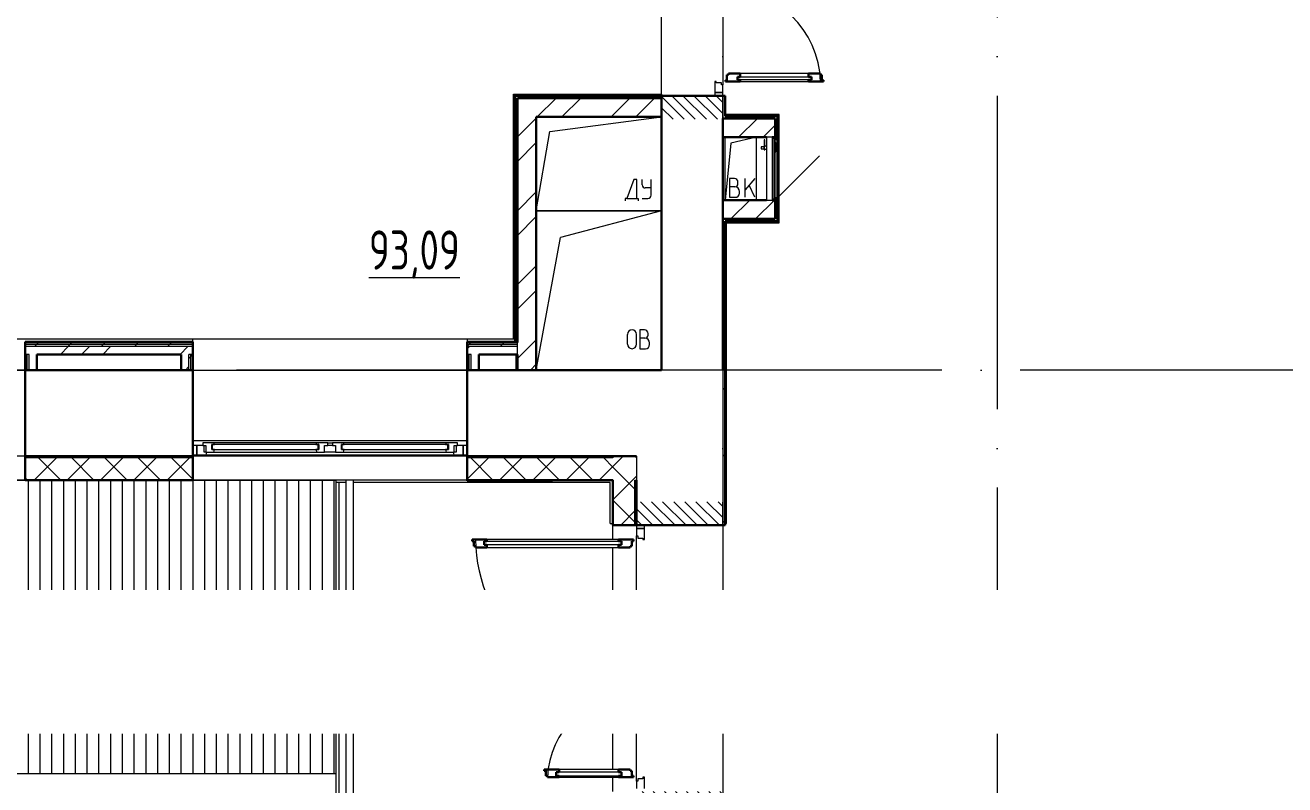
# Model space of a CAD drawing. Header units: millimetres. Extents: x -396912 to 182286, y -43638 to 41610.
# Drawn here: x -33456 to -25420, y 13726 to 18573 of the extents above; entities that cross this region are included whole.
import ezdxf
from ezdxf import colors
from ezdxf.entities.mleader import LeaderData, LeaderLine
from ezdxf.math import Vec2, Vec3

# ---------------------------------------------------------------- set-up
doc = ezdxf.new("R2010")
doc.units = ezdxf.units.MM
doc.linetypes.add('ADSK_Линия сетки', pattern=[25, 20, -2.5, 0, -2.5])
doc.linetypes.add('ADSK_Штриховая_ш2 п1_5', pattern=[4.5, 3, -1.5])
for name, color, linetype, lineweight in [('_ Окна', 7, 'Continuous', 9), ('RC-Выноски', 7, 'Continuous', 0), ('Двери', 252, 'Continuous', 9), ('Крыша', 7, 'Continuous', 9), ('Крыша штриховка', 7, 'Continuous', 9), ('Лестницы', 252, 'Continuous', 9), ('Марки помещений', 252, 'Continuous', 20), ('Оборудование', 8, 'Continuous', 18), ('Ограждение', 252, 'Continuous', 9), ('Окна', 252, 'Continuous', 9), ('Оси', 252, 'Continuous', 9), ('Перекрытие', 252, 'Continuous', 18), ('Стены внутренние', 7, 'Continuous', 18), ('Стены наружные', 7, 'Continuous', 18), ('Стены штриховка', 7, 'Continuous', 9)]:
    doc.layers.add(name, color=color, linetype=linetype, lineweight=lineweight)
doc.layers.add('Двери открывание', color=7, linetype='Continuous', lineweight=9, true_color=0xc0c0c0)
doc.styles.add('GOST Common_3', font='', dxfattribs={"height": 3.5})
doc.styles.add('RubezhCAD', font='', dxfattribs={"oblique": 10})
doc.styles.get('GOST Common_3').set_extended_font_data('GOST 2.304 type A')
doc.styles.get('RubezhCAD').set_extended_font_data('GOST type A')
pattern_1 = [(0, (-32121.8, 94), (0, 600), []), (90, (-32121.8, 94), (-600, 4e-14), [])]

# ---------------------------------------------------------------- blocks, each defined once
blk = doc.blocks.new('1 этаж')
at = {"layer": 'Двери', "lineweight": 18, "true_color": 0x636466}
h = blk.add_hatch(dxfattribs=at)
h.set_pattern_fill('FP_2', color=251, angle=-90, style=0, pattern_type=2)
h.set_pattern_definition([(315, (-34902.8, 18179.27), (35.3553, 35.3553), [])])
h.paths.add_polyline_path([(-34707.8, 17054.3), (-34707.8, 17204.3), (-35097.8, 17204.3), (-35097.8, 17054.3)])
h.paths.add_polyline_path([(-35097.8, 18904.3), (-34707.8, 18904.3), (-34707.8, 19054.3), (-35097.8, 19054.3)])
h = blk.add_hatch(dxfattribs=at)
h.set_pattern_fill('FP_2', color=251, angle=90, style=0, pattern_type=2)
h.set_pattern_definition([(135, (-34982.8, 13489.27), (-35.3553, -35.3553), [])])
h.paths.add_polyline_path([(-35257.8, 12614.3), (-34707.8, 12614.3), (-34707.8, 12764.3), (-35257.8, 12764.3)])
h.paths.add_polyline_path([(-35257.8, 14464.3), (-34707.8, 14464.3), (-34707.8, 14614.3), (-35257.8, 14614.3)])
at = {"layer": 'Ограждение', "true_color": 0x636466}
h = blk.add_hatch(dxfattribs=at)
h.set_pattern_fill('FP_25', color=251, style=0, pattern_type=2)
h.set_pattern_definition(pattern_1)
h.paths.add_polyline_path([(-34692.8, 17074.3), (-34357.8, 17074.3), (-34347.8, 17084.3), (-34692.8, 17084.3)])
h = blk.add_hatch(dxfattribs=at)
h.set_pattern_fill('FP_25', color=251, style=0, pattern_type=2)
h.set_pattern_definition(pattern_1)
h.paths.add_polyline_path([(-34347.8, 16394.3), (-34347.8, 17084.3), (-34357.8, 17074.3), (-34357.8, 16404.3)])
h = blk.add_hatch(dxfattribs=at)
h.set_pattern_fill('FP_25', color=251, style=0, pattern_type=2)
h.set_pattern_definition(pattern_1)
h.paths.add_polyline_path([(-34692.8, 14474.3), (-34682.8, 14474.3), (-34682.8, 16394.3), (-34692.8, 16404.3), (-34692.8, 15454.3)])
h = blk.add_hatch(dxfattribs=at)
h.set_pattern_fill('FP_25', color=251, style=0, pattern_type=2)
h.set_pattern_definition(pattern_1)
h.paths.add_polyline_path([(-34357.8, 16394.3), (-34347.8, 16394.3), (-34357.8, 16404.3), (-34692.8, 16404.3), (-34682.8, 16394.3), (-34372.8, 16394.3)])
at = {"color": 251, "lineweight": 18, "true_color": 0x636466}
for p, q in [((-35809.7, 16976.2), (-35097.8, 17069.3)), ((-35897.8, 16469.3), (-35809.7, 16976.2)), ((-34692.8, 16539.3), (-34692.8, 16939.3)), ((-34656.6, 16902.4), (-34692.8, 16539.3)), ((-34492.8, 16939.3), (-34656.6, 16902.4)), ((-35275.8, 16669.6), (-35319.4, 16549.6)), ((-35256.1, 16669.6), (-35275.8, 16669.6)), ((-35256.1, 16549.6), (-35256.1, 16669.6)), ((-35222, 16636.3), (-35222, 16669.6)), ((-35164.6, 16569.6), (-35164.6, 16669.6)), ((-34633.6, 16676.5), (-34663.6, 16676.5)), ((-34663.6, 16676.5), (-34663.6, 16556.5)), ((-34610.3, 16643.1), (-34610.3, 16653.1)), ((-34503.6, 16676.5), (-34563.6, 16605)), ((-34563.6, 16556.5), (-34563.6, 16676.5)), ((-35164.6, 16616.3), (-35202, 16616.3)), ((-34630.3, 16623.1), (-34663.6, 16623.1)), ((-34663.6, 16556.5), (-34627, 16556.5)), ((-34600.3, 16583.1), (-34600.3, 16593.1)), ((-34503.6, 16556.5), (-34539.6, 16633.6)), ((-35329.4, 16549.6), (-35329.4, 16534.6)), ((-35319.4, 16549.6), (-35329.4, 16549.6)), ((-35319.4, 16549.6), (-35256.1, 16549.6)), ((-35256.1, 16549.6), (-35246.1, 16549.6)), ((-35246.1, 16549.6), (-35246.1, 16534.6)), ((-35222, 16549.6), (-35184.6, 16549.6)), ((-35097.8, 16469.3), (-35897.8, 16469.3)), ((-35897.8, 16469.3), (-35097.8, 16469.3)), ((-35097.8, 16469.3), (-35743.7, 16300.4)), ((-35897.8, 15454.3), (-35743.7, 16300.4)), ((-35314.9, 15619.4), (-35314.9, 15682)), ((-35257.5, 15619.4), (-35257.5, 15682)), ((-35207.3, 15710.7), (-35237.3, 15710.7)), ((-35237.3, 15710.7), (-35237.3, 15590.7)), ((-35184, 15677.4), (-35184, 15687.4)), ((-35204, 15657.4), (-35237.3, 15657.4)), ((-35237.3, 15590.7), (-35200.7, 15590.7)), ((-35174, 15617.4), (-35174, 15627.4))]:
    blk.add_line(p, q, dxfattribs=at)
for centre, radius, start, end in [((-35202, 16636.3), 20, 180, 270), ((-34633.6, 16653.1), 23.3, 0, 90), ((-34630.3, 16643.1), 20, 270, 0), ((-35184.6, 16569.6), 20, 270, 0), ((-34630.3, 16593.1), 30, 0, 90), ((-34627, 16583.1), 26.7, 270, 0), ((-35286.2, 15682), 28.7, 0, 180), ((-35207.3, 15687.4), 23.3, 0, 90), ((-35204, 15677.4), 20, 270, 0), ((-35286.2, 15619.4), 28.7, 180, 0), ((-35204, 15627.4), 30, 0, 90), ((-35200.7, 15617.4), 26.7, 270, 0)]:
    blk.add_arc(centre, radius, start, end, dxfattribs=at)
at = {"layer": '_ Окна', "color": 251, "true_color": 0x636466}
for p, q in [((-38062.8, 14972.3), (-38087.8, 14972.3)), ((-38062.8, 14914.3), (-38062.8, 14972.3)), ((-37964.8, 14980.3), (-37967.8, 14980.3)), ((-37967.8, 14980.3), (-37967.8, 14948.3)), ((-37967.8, 14948.3), (-37964.8, 14948.3)), ((-37287.8, 14980.3), (-37964.8, 14980.3)), ((-37964.8, 14980.3), (-37964.8, 14948.3)), ((-37964.8, 14948.3), (-37964.8, 14980.3)), ((-37964.8, 14948.3), (-37287.8, 14948.3)), ((-37287.8, 14948.3), (-37287.8, 14980.3)), ((-37287.8, 14980.3), (-37287.8, 14948.3)), ((-37284.8, 14980.3), (-37287.8, 14980.3)), ((-37287.8, 14948.3), (-37284.8, 14948.3)), ((-37284.8, 14948.3), (-37284.8, 14980.3)), ((-37137.8, 14980.3), (-37140.8, 14980.3)), ((-37140.8, 14980.3), (-37140.8, 14948.3)), ((-37140.8, 14948.3), (-37137.8, 14948.3)), ((-36460.8, 14980.3), (-37137.8, 14980.3)), ((-37137.8, 14980.3), (-37137.8, 14948.3)), ((-37137.8, 14948.3), (-37137.8, 14980.3)), ((-37137.8, 14948.3), (-36460.8, 14948.3)), ((-36460.8, 14948.3), (-36460.8, 14980.3)), ((-36460.8, 14980.3), (-36460.8, 14948.3)), ((-36457.8, 14980.3), (-36460.8, 14980.3)), ((-36460.8, 14948.3), (-36457.8, 14948.3)), ((-36457.8, 14948.3), (-36457.8, 14980.3)), ((-36337.8, 14972.3), (-36362.8, 14972.3)), ((-36362.8, 14972.3), (-36362.8, 14914.3)), ((-38087.8, 14914.3), (-38062.8, 14914.3)), ((-36362.8, 14914.3), (-36337.8, 14914.3))]:
    blk.add_line(p, q, dxfattribs=at)
at = {"layer": '_ Окна', "color": 251, "lineweight": 18, "true_color": 0x636466}
for p, q in [((-38024.8, 14972.3), (-38062.8, 14972.3)), ((-38062.8, 14972.3), (-38062.8, 14914.3)), ((-37968.8, 14989.3), (-38024.8, 14989.3)), ((-38024.8, 14989.3), (-38024.8, 14972.3)), ((-38024.8, 14972.3), (-38004.8, 14972.3)), ((-38016.8, 14931.3), (-38016.8, 14972.3)), ((-38004.8, 14972.3), (-38004.8, 14931.3)), ((-37967.8, 14988.3), (-37968.8, 14989.3)), ((-37966.8, 14989.3), (-37967.8, 14988.3)), ((-37967.8, 14948.3), (-37967.8, 14980.3)), ((-37967.8, 14980.3), (-37949.8, 14980.3)), ((-37949.8, 14948.3), (-37967.8, 14948.3)), ((-37952.2, 14989.3), (-37966.8, 14989.3)), ((-37954.4, 14931.3), (-37949.8, 14948.3)), ((-37949.8, 14980.3), (-37952.2, 14989.3)), ((-37300.4, 14989.3), (-37302.8, 14980.3)), ((-37302.8, 14980.3), (-37284.8, 14980.3)), ((-37284.8, 14948.3), (-37302.8, 14948.3)), ((-37302.8, 14948.3), (-37298.2, 14931.3)), ((-37285.8, 14989.3), (-37300.4, 14989.3)), ((-37284.8, 14988.3), (-37285.8, 14989.3)), ((-37283.8, 14989.3), (-37284.8, 14988.3)), ((-37284.8, 14980.3), (-37284.8, 14948.3)), ((-37227.8, 14989.3), (-37283.8, 14989.3)), ((-37247.8, 14931.3), (-37247.8, 14972.3)), ((-37247.8, 14972.3), (-37227.8, 14972.3)), ((-37227.8, 14972.3), (-37227.8, 14989.3)), ((-37141.8, 14989.3), (-37197.8, 14989.3)), ((-37197.8, 14989.3), (-37197.8, 14972.3)), ((-37197.8, 14972.3), (-37177.8, 14972.3)), ((-37177.8, 14972.3), (-37177.8, 14931.3)), ((-37140.8, 14988.3), (-37141.8, 14989.3)), ((-37139.8, 14989.3), (-37140.8, 14988.3)), ((-37140.8, 14948.3), (-37140.8, 14980.3)), ((-37140.8, 14980.3), (-37122.8, 14980.3)), ((-37122.8, 14948.3), (-37140.8, 14948.3)), ((-37125.2, 14989.3), (-37139.8, 14989.3)), ((-37127.4, 14931.3), (-37122.8, 14948.3)), ((-37122.8, 14980.3), (-37125.2, 14989.3)), ((-36473.4, 14989.3), (-36475.8, 14980.3)), ((-36475.8, 14980.3), (-36457.8, 14980.3)), ((-36457.8, 14948.3), (-36475.8, 14948.3)), ((-36475.8, 14948.3), (-36471.2, 14931.3)), ((-36458.8, 14989.3), (-36473.4, 14989.3)), ((-36457.8, 14988.3), (-36458.8, 14989.3)), ((-36456.8, 14989.3), (-36457.8, 14988.3)), ((-36457.8, 14980.3), (-36457.8, 14948.3)), ((-36400.8, 14989.3), (-36456.8, 14989.3)), ((-36420.8, 14931.3), (-36420.8, 14972.3)), ((-36420.8, 14972.3), (-36400.8, 14972.3)), ((-36408.8, 14972.3), (-36408.8, 14931.3)), ((-36400.8, 14972.3), (-36400.8, 14989.3)), ((-36362.8, 14972.3), (-36400.8, 14972.3)), ((-36362.8, 14914.3), (-36362.8, 14972.3)), ((-38062.8, 14914.3), (-38003.4, 14914.3)), ((-38004.8, 14931.3), (-38016.8, 14931.3)), ((-38004.8, 14931.3), (-37954.4, 14931.3)), ((-38003.4, 14914.3), (-37998.8, 14931.3)), ((-37298.2, 14931.3), (-37247.8, 14931.3)), ((-37177.8, 14931.3), (-37127.4, 14931.3)), ((-36471.2, 14931.3), (-36420.8, 14931.3)), ((-36426.8, 14931.3), (-36422.2, 14914.3)), ((-36422.2, 14914.3), (-36362.8, 14914.3)), ((-36408.8, 14931.3), (-36420.8, 14931.3))]:
    blk.add_line(p, q, dxfattribs=at)
at = {"layer": 'Двери', "color": 251, "true_color": 0x636466}
for p, q in [((-34749.8, 17296.3), (-34757.8, 17296.3)), ((-34757.8, 17296.3), (-34757.8, 17224.3)), ((-34749.8, 17287.3), (-34749.8, 17296.3)), ((-34715.8, 17287.3), (-34749.8, 17287.3)), ((-34715.8, 17273.3), (-34715.8, 17287.3)), ((-34613.8, 17326.3), (-34141.8, 17326.3)), ((-34613.8, 17305.3), (-34613.8, 17326.3)), ((-34141.8, 17305.3), (-34613.8, 17305.3)), ((-34159.8, 17346.3), (-34595.8, 17346.3)), ((-34595.8, 17296.3), (-34159.8, 17296.3)), ((-34141.8, 17326.3), (-34141.8, 17305.3)), ((-34707.8, 17224.3), (-34757.8, 17224.3)), ((-34757.8, 17224.3), (-34757.8, 17204.3)), ((-34757.8, 17224.3), (-34707.8, 17224.3)), ((-34757.8, 17204.3), (-34707.8, 17204.3)), ((-34707.8, 17273.3), (-34715.8, 17273.3)), ((-34707.8, 17224.3), (-34707.8, 17273.3)), ((-34707.8, 17204.3), (-34707.8, 17224.3)), ((-35207.8, 14464.3), (-35257.8, 14464.3)), ((-35257.8, 14464.3), (-35257.8, 14444.3)), ((-35257.8, 14444.3), (-35207.8, 14444.3)), ((-35207.8, 14444.3), (-35257.8, 14444.3)), ((-35257.8, 14444.3), (-35257.8, 14397.3)), ((-35257.8, 14397.3), (-35248.8, 14397.3)), ((-35248.8, 14397.3), (-35248.8, 14382.3)), ((-35207.8, 14444.3), (-35207.8, 14464.3)), ((-35207.8, 14372.3), (-35207.8, 14444.3)), ((-36229.8, 14363.3), (-35353.8, 14363.3)), ((-36229.8, 14339.3), (-36229.8, 14363.3)), ((-35353.8, 14339.3), (-36229.8, 14339.3)), ((-35371.8, 14372.3), (-36211.8, 14372.3)), ((-36211.8, 14322.3), (-35371.8, 14322.3)), ((-35353.8, 14363.3), (-35353.8, 14339.3)), ((-35248.8, 14382.3), (-35216.8, 14382.3)), ((-35216.8, 14382.3), (-35216.8, 14372.3)), ((-35216.8, 14372.3), (-35207.8, 14372.3)), ((-35353.8, 12889.3), (-35769.8, 12889.3)), ((-35769.8, 12889.3), (-35769.8, 12865.3)), ((-35769.8, 12865.3), (-35353.8, 12865.3)), ((-35371.8, 12906.3), (-35751.8, 12906.3)), ((-35353.8, 12865.3), (-35353.8, 12889.3)), ((-35751.8, 12856.3), (-35371.8, 12856.3)), ((-35257.8, 12831.3), (-35257.8, 12784.3)), ((-35248.8, 12831.3), (-35257.8, 12831.3)), ((-35216.8, 12846.3), (-35248.8, 12846.3)), ((-35248.8, 12846.3), (-35248.8, 12831.3)), ((-35207.8, 12856.3), (-35216.8, 12856.3)), ((-35216.8, 12856.3), (-35216.8, 12846.3)), ((-35207.8, 12784.3), (-35207.8, 12856.3))]:
    blk.add_line(p, q, dxfattribs=at)
at = {"layer": 'Двери', "color": 251, "lineweight": 30, "true_color": 0x636466}
for p, q in [((-34680.8, 17304.3), (-34689.8, 17304.3)), ((-34689.8, 17304.3), (-34689.8, 17296.3)), ((-34689.8, 17296.3), (-34595.8, 17296.3)), ((-34680.8, 17338.3), (-34680.8, 17304.3)), ((-34671.8, 17338.3), (-34680.8, 17338.3)), ((-34595.8, 17346.3), (-34671.8, 17346.3)), ((-34671.8, 17346.3), (-34671.8, 17338.3)), ((-34595.8, 17326.3), (-34613.8, 17326.3)), ((-34613.8, 17326.3), (-34613.8, 17305.3)), ((-34613.8, 17305.3), (-34595.8, 17305.3)), ((-34595.8, 17346.3), (-34595.8, 17326.3)), ((-34595.8, 17305.3), (-34595.8, 17296.3)), ((-34083.8, 17346.3), (-34159.8, 17346.3)), ((-34159.8, 17346.3), (-34159.8, 17326.3)), ((-34159.8, 17326.3), (-34141.8, 17326.3)), ((-34159.8, 17305.3), (-34159.8, 17296.3)), ((-34141.8, 17305.3), (-34159.8, 17305.3)), ((-34159.8, 17296.3), (-34065.8, 17296.3)), ((-34141.8, 17326.3), (-34141.8, 17305.3)), ((-34083.8, 17338.3), (-34083.8, 17346.3)), ((-34074.8, 17338.3), (-34083.8, 17338.3)), ((-34074.8, 17304.3), (-34074.8, 17338.3)), ((-34065.8, 17304.3), (-34074.8, 17304.3)), ((-34065.8, 17296.3), (-34065.8, 17304.3)), ((-36211.8, 14372.3), (-36305.8, 14372.3)), ((-36305.8, 14372.3), (-36305.8, 14363.3)), ((-36305.8, 14363.3), (-36295.8, 14363.3)), ((-36295.8, 14363.3), (-36295.8, 14331.3)), ((-36295.8, 14331.3), (-36285.8, 14331.3)), ((-36285.8, 14331.3), (-36285.8, 14322.3)), ((-36285.8, 14322.3), (-36211.8, 14322.3)), ((-36229.8, 14363.3), (-36211.8, 14363.3)), ((-36229.8, 14339.3), (-36229.8, 14363.3)), ((-36211.8, 14339.3), (-36229.8, 14339.3)), ((-36211.8, 14363.3), (-36211.8, 14372.3)), ((-36211.8, 14322.3), (-36211.8, 14339.3)), ((-35277.8, 14372.3), (-35371.8, 14372.3)), ((-35371.8, 14363.3), (-35371.8, 14372.3)), ((-35353.8, 14363.3), (-35371.8, 14363.3)), ((-35371.8, 14339.3), (-35353.8, 14339.3)), ((-35371.8, 14322.3), (-35371.8, 14339.3)), ((-35371.8, 14322.3), (-35297.8, 14322.3)), ((-35353.8, 14339.3), (-35353.8, 14363.3)), ((-35297.8, 14322.3), (-35297.8, 14331.3)), ((-35297.8, 14331.3), (-35287.8, 14331.3)), ((-35287.8, 14331.3), (-35287.8, 14363.3)), ((-35287.8, 14363.3), (-35277.8, 14363.3)), ((-35277.8, 14363.3), (-35277.8, 14372.3)), ((-35751.8, 12906.3), (-35845.8, 12906.3)), ((-35845.8, 12906.3), (-35845.8, 12897.3)), ((-35845.8, 12897.3), (-35835.8, 12897.3)), ((-35835.8, 12897.3), (-35835.8, 12865.3)), ((-35835.8, 12865.3), (-35825.8, 12865.3)), ((-35825.8, 12865.3), (-35825.8, 12856.3)), ((-35751.8, 12889.3), (-35769.8, 12889.3)), ((-35769.8, 12889.3), (-35769.8, 12865.3)), ((-35769.8, 12865.3), (-35751.8, 12865.3)), ((-35751.8, 12906.3), (-35751.8, 12889.3)), ((-35751.8, 12865.3), (-35751.8, 12856.3)), ((-35297.8, 12906.3), (-35371.8, 12906.3)), ((-35371.8, 12906.3), (-35371.8, 12889.3)), ((-35371.8, 12889.3), (-35353.8, 12889.3)), ((-35371.8, 12865.3), (-35371.8, 12856.3)), ((-35353.8, 12865.3), (-35371.8, 12865.3)), ((-35353.8, 12889.3), (-35353.8, 12865.3)), ((-35297.8, 12897.3), (-35297.8, 12906.3)), ((-35287.8, 12897.3), (-35297.8, 12897.3)), ((-35287.8, 12865.3), (-35287.8, 12897.3)), ((-35277.8, 12865.3), (-35287.8, 12865.3)), ((-35277.8, 12856.3), (-35277.8, 12865.3)), ((-35825.8, 12856.3), (-35751.8, 12856.3)), ((-35371.8, 12856.3), (-35277.8, 12856.3))]:
    blk.add_line(p, q, dxfattribs=at)
at = {"layer": 'Двери', "color": 251, "linetype": 'ADSK_Штриховая_ш2 п1_5', "true_color": 0x636466}
for p, q in [((-34707.8, 17204.3), (-35097.8, 17204.3)), ((-35097.8, 17204.3), (-35097.8, 17054.3)), ((-34707.8, 17054.3), (-34707.8, 17204.3)), ((-35257.8, 14614.3), (-35257.8, 14464.3)), ((-34707.8, 14464.3), (-34707.8, 14614.3)), ((-35257.8, 14464.3), (-34707.8, 14464.3))]:
    blk.add_line(p, q, dxfattribs=at)
at = {"layer": 'Двери открывание', "color": 251, "true_color": 0x636466}
for centre, radius, start, end in [((-34689.8, 17278.3), 606, 1.70211, 90), ((-35277.8, 14392.3), 1008, 181.1369, 270), ((-35277.8, 12836.3), 548, 90, 177.90845)]:
    blk.add_arc(centre, radius, start, end, dxfattribs=at)
at = {"layer": 'Крыша', "color": 251, "true_color": 0x636466}
for p, q in [((-40972.8, 14749.8), (-37172.8, 14752.2)), ((-37172.8, 12879.2), (-37172.8, 14752.2)), ((-40972.8, 12879.2), (-37172.8, 12879.2))]:
    blk.add_line(p, q, dxfattribs=at)
at = {"layer": 'Крыша штриховка', "color": 251, "linetype": 'Continuous', "true_color": 0x636466}
for p, q in [((-39137, 12879.2), (-39137, 14751)), ((-39062, 12879.2), (-39062, 14751)), ((-38987, 12879.2), (-38987, 14751.1)), ((-38912, 12879.2), (-38912, 14751.1)), ((-38837, 12879.2), (-38837, 14751.2)), ((-38762, 12879.2), (-38762, 14751.2)), ((-38687, 12879.2), (-38687, 14751.3)), ((-38612, 12879.2), (-38612, 14751.3)), ((-38537, 12879.2), (-38537, 14751.4)), ((-38462, 12879.2), (-38462, 14751.4)), ((-38387, 12879.2), (-38387, 14751.5)), ((-38312, 12879.2), (-38312, 14751.5)), ((-38237, 12879.2), (-38237, 14751.6)), ((-38162, 12879.2), (-38162, 14751.6)), ((-38087, 12879.2), (-38087, 14751.7)), ((-38012, 12879.2), (-38012, 14751.7)), ((-37937, 12879.2), (-37937, 14751.7)), ((-37862, 12879.2), (-37862, 14751.8)), ((-37787, 12879.2), (-37787, 14751.8)), ((-37712, 12879.2), (-37712, 14751.9)), ((-37637, 12879.2), (-37637, 14751.9)), ((-37562, 12879.2), (-37562, 14752)), ((-37487, 12879.2), (-37487, 14752)), ((-37412, 12879.2), (-37412, 14752.1)), ((-37337, 12879.2), (-37337, 14752.1)), ((-37262, 12879.2), (-37262, 14752.2)), ((-37187, 12879.2), (-37187, 14752.2))]:
    blk.add_line(p, q, dxfattribs=at)
at = {"layer": 'Лестницы', "color": 251, "true_color": 0x636466}
for p, q in [((-37157.8, 14737.3), (-37157.8, 11254.3)), ((-35407.8, 14372.3), (-35407.8, 14464.3)), ((-35407.8, 12906.3), (-35407.8, 14322.3)), ((-35407.8, 12764.3), (-35407.8, 12856.3))]:
    blk.add_line(p, q, dxfattribs=at)
at = {"layer": 'Оборудование', "color": 251, "true_color": 0x636466}
for p, q in [((-34445.7, 16878.9), (-34463.1, 16878.9)), ((-34463.1, 16878.9), (-34463.1, 16866.6)), ((-34443.7, 16880.8), (-34445.7, 16878.9)), ((-34445.7, 16878.9), (-34445.7, 16866.6)), ((-34427.8, 16882.4), (-34443.7, 16882.4)), ((-34443.7, 16882.4), (-34443.7, 16863.1)), ((-34443.2, 16923.4), (-34443.2, 16877.6)), ((-34438.2, 16923.4), (-34443.2, 16923.4)), ((-34438.2, 16877.6), (-34438.2, 16923.4)), ((-34391.4, 16939.3), (-34427.8, 16939.3)), ((-34427.8, 16939.3), (-34427.8, 16539.3)), ((-34390.5, 16540.2), (-34390.5, 16938.4)), ((-34380.8, 16932.3), (-34390.5, 16932.3)), ((-34379.8, 16547.2), (-34379.8, 16931.3)), ((-34372.8, 16920.3), (-34378.3, 16920.3)), ((-34372.8, 16558.3), (-34372.8, 16920.3)), ((-34370.8, 16911.3), (-34372.8, 16911.3)), ((-34370.8, 16907.3), (-34370.8, 16911.3)), ((-34370.8, 16907.3), (-34370.8, 16846.8)), ((-34463.1, 16866.6), (-34445.7, 16866.6)), ((-34445.7, 16866.6), (-34443.7, 16864.7)), ((-34443.7, 16863.1), (-34427.8, 16863.1)), ((-34443.2, 16867.9), (-34443.2, 16859.7)), ((-34443.2, 16859.7), (-34438.2, 16859.7)), ((-34438.2, 16859.7), (-34438.2, 16867.9)), ((-34372.8, 16842.8), (-34370.8, 16842.8)), ((-34372.8, 16539.3), (-34090, 16822.1)), ((-34370.8, 16842.8), (-34370.8, 16846.8)), ((-34378.3, 16558.3), (-34372.8, 16558.3)), ((-34427.8, 16539.3), (-34391.4, 16539.3)), ((-34390.5, 16546.3), (-34380.8, 16546.3))]:
    blk.add_line(p, q, dxfattribs=at)
for points, knots in [([(-34390.5, 16938.4), (-34390.5, 16938.4), (-34390.5, 16938.6), (-34390.6, 16938.7), (-34390.6, 16938.8), (-34390.8, 16939), (-34391, 16939.2), (-34391.2, 16939.2), (-34391.3, 16939.3), (-34391.4, 16939.3)], [0, 0, 0, 0, 0.166667, 0.25, 0.333333, 0.5, 0.666667, 0.833333, 1, 1, 1, 1]), ([(-34379.8, 16931.3), (-34379.8, 16931.4), (-34379.8, 16931.5), (-34379.9, 16931.7), (-34379.9, 16931.8), (-34380, 16931.9), (-34380.1, 16932), (-34380.3, 16932.2), (-34380.5, 16932.2), (-34380.7, 16932.3), (-34380.8, 16932.3)], [0, 0, 0, 0, 0.166667, 0.25, 0.333333, 0.416667, 0.541667, 0.666667, 0.833333, 1, 1, 1, 1]), ([(-34378.3, 16920.3), (-34378.4, 16920.3), (-34378.6, 16920.3), (-34378.9, 16920.4), (-34379, 16920.5), (-34379.2, 16920.6), (-34379.4, 16920.7), (-34379.5, 16920.9), (-34379.6, 16921), (-34379.7, 16921.2), (-34379.8, 16921.5), (-34379.8, 16921.7), (-34379.8, 16921.8)], [0, 0, 0, 0, 0.166667, 0.25, 0.333333, 0.416667, 0.5, 0.583333, 0.666667, 0.75, 0.833333, 1, 1, 1, 1]), ([(-34379.8, 16556.7), (-34379.8, 16556.9), (-34379.8, 16557.1), (-34379.7, 16557.3), (-34379.6, 16557.5), (-34379.5, 16557.7), (-34379.4, 16557.8), (-34379.2, 16558), (-34379, 16558.1), (-34378.9, 16558.2), (-34378.6, 16558.2), (-34378.4, 16558.3), (-34378.3, 16558.3)], [-1, -1, -1, -1, -0.833333, -0.75, -0.666667, -0.583333, -0.5, -0.416667, -0.333333, -0.25, -0.166667, 0, 0, 0, 0]), ([(-34391.4, 16539.3), (-34391.3, 16539.3), (-34391.2, 16539.3), (-34391, 16539.4), (-34390.8, 16539.5), (-34390.6, 16539.7), (-34390.6, 16539.8), (-34390.5, 16540), (-34390.5, 16540.1), (-34390.5, 16540.2)], [-1, -1, -1, -1, -0.833333, -0.666667, -0.5, -0.333333, -0.25, -0.166667, 0, 0, 0, 0]), ([(-34380.8, 16546.3), (-34380.7, 16546.3), (-34380.5, 16546.3), (-34380.3, 16546.4), (-34380.1, 16546.5), (-34380, 16546.6), (-34379.9, 16546.7), (-34379.9, 16546.9), (-34379.8, 16547), (-34379.8, 16547.1), (-34379.8, 16547.2)], [-1, -1, -1, -1, -0.833333, -0.666667, -0.541667, -0.416667, -0.333333, -0.25, -0.166667, 0, 0, 0, 0])]:
    blk.add_open_spline(points, degree=3, knots=knots, dxfattribs=at)
at = {"layer": 'Ограждение', "color": 251, "true_color": 0x636466}
for p, q in [((-36042.8, 17214.3), (-35097.8, 17214.3)), ((-36042.8, 17214.3), (-36032.8, 17204.3)), ((-36042.8, 15654.3), (-36042.8, 17214.3)), ((-35097.8, 17214.3), (-35097.8, 17204.3)), ((-35097.8, 17204.3), (-35097.8, 17206.3)), ((-34347.8, 17084.3), (-34692.8, 17084.3)), ((-34347.8, 17084.3), (-34357.8, 17074.3)), ((-34347.8, 16394.3), (-34347.8, 17084.3)), ((-34682.8, 16394.3), (-34692.8, 16404.3)), ((-34682.8, 14474.3), (-34682.8, 16394.3)), ((-34682.8, 16394.3), (-34347.8, 16394.3)), ((-34347.8, 16394.3), (-34357.8, 16404.3)), ((-41857.8, 15654.3), (-36032.8, 15654.3)), ((-38087.8, 15634.3), (-38087.8, 15654.3)), ((-38087.8, 15654.3), (-36337.8, 15654.3)), ((-36337.8, 15654.3), (-36337.8, 15634.3)), ((-36027.8, 15554.3), (-36027.8, 15454.3)), ((-40907.8, 15454.3), (-39157.8, 15454.3)), ((-38087.8, 15454.3), (-36337.8, 15454.3)), ((-38087.8, 15004.3), (-36337.8, 15004.3)), ((-37112.3, 14752.3), (-37112.3, 11254.3)), ((-37062.3, 14752.3), (-37112.3, 14752.3)), ((-37062.3, 11254.3), (-37062.3, 14752.3)), ((-34682.8, 14474.3), (-34692.8, 14474.3))]:
    blk.add_line(p, q, dxfattribs=at)
at = {"layer": 'Окна', "color": 251, "true_color": 0x636466}
for p, q in [((-37966.8, 14989.3), (-37968.8, 14989.3)), ((-37300.4, 14989.3), (-37952.2, 14989.3)), ((-37283.8, 14989.3), (-37285.8, 14989.3)), ((-37227.8, 14989.3), (-37197.8, 14989.3)), ((-37197.8, 14972.3), (-37227.8, 14972.3)), ((-37139.8, 14989.3), (-37141.8, 14989.3)), ((-36473.4, 14989.3), (-37125.2, 14989.3)), ((-36456.8, 14989.3), (-36458.8, 14989.3)), ((-38003.4, 14914.3), (-36422.2, 14914.3)), ((-37954.4, 14931.3), (-37298.2, 14931.3)), ((-37177.8, 14931.3), (-37247.8, 14931.3)), ((-37127.4, 14931.3), (-36471.2, 14931.3))]:
    blk.add_line(p, q, dxfattribs=at)
at = {"layer": 'Оси', "color": 251, "linetype": 'ADSK_Линия сетки', "ltscale": 100, "true_color": 0x636466}
for p, q in [((-34707.8, 32204.9), (-34707.8, -33771.9)), ((-32957.8, 32204.9), (-32957.8, -33771.9)), ((-807.8, 15454.3), (-72530.1, 15454.3))]:
    blk.add_line(p, q, dxfattribs=at)
at = {"layer": 'Перекрытие', "color": 251, "ltscale": 100, "true_color": 0x636466}
blk.add_line((-34692.8, 16539.3), (-34692.8, 16939.3), dxfattribs=at)
at = {"layer": 'Стены внутренние', "color": 251, "true_color": 0x636466}
for p, q in [((-35097.8, 17204.3), (-35097.8, 18904.3)), ((-34707.8, 18835.3), (-34707.8, 17273.3)), ((-34707.8, 17059.3), (-34707.8, 17204.3)), ((-39157.8, 14904.3), (-40907.8, 14904.3)), ((-36337.8, 14904.3), (-38087.8, 14904.3)), ((-35257.8, 14904.3), (-35257.8, 14752.3)), ((-39157.8, 14752.3), (-40907.8, 14752.3)), ((-37112.3, 14752.3), (-38087.8, 14752.3)), ((-36337.8, 14752.3), (-37062.3, 14752.3)), ((-35409.8, 14372.3), (-35409.8, 14464.3)), ((-35257.8, 12831.3), (-35257.8, 14397.3)), ((-34707.8, 14464.3), (-34707.8, 12464.3)), ((-35409.8, 12906.3), (-35409.8, 14322.3)), ((-35409.8, 12764.3), (-35409.8, 12856.3))]:
    blk.add_line(p, q, dxfattribs=at)
at = {"layer": 'Стены внутренние', "color": 251, "lineweight": 30, "true_color": 0x636466}
for p, q in [((-34707.8, 17204.3), (-35097.8, 17204.3)), ((-35097.8, 17069.3), (-35097.8, 15454.3)), ((-34707.8, 16539.3), (-34707.8, 16939.3)), ((-39157.8, 15454.3), (-39157.8, 14904.3)), ((-38162.8, 15454.3), (-39082.8, 15454.3)), ((-38087.8, 14904.3), (-38087.8, 15454.3)), ((-36337.8, 15454.3), (-36337.8, 14904.3)), ((-36017.8, 15454.3), (-36262.8, 15454.3)), ((-35097.8, 15454.3), (-35897.8, 15454.3)), ((-39157.8, 14904.3), (-38087.8, 14904.3)), ((-39157.8, 14894.3), (-39157.8, 14752.3)), ((-38087.8, 14752.3), (-38087.8, 14894.3)), ((-36337.8, 14894.3), (-36337.8, 14752.3)), ((-35257.8, 14904.3), (-35409.8, 14904.3)), ((-39157.8, 14752.3), (-38087.8, 14752.3)), ((-36337.8, 14752.3), (-35409.8, 14752.3)), ((-35409.8, 14752.3), (-35409.8, 14464.3)), ((-35257.8, 14752.3), (-35257.8, 14464.3)), ((-35409.8, 14464.3), (-35267.8, 14464.3)), ((-35257.8, 14464.3), (-34707.8, 14464.3))]:
    blk.add_line(p, q, dxfattribs=at)
at = {"layer": 'Стены внутренние', "color": 251, "linetype": 'Continuous', "lineweight": 9, "true_color": 0x636466}
for p, q in [((-39099, 14754.3), (-38959, 14894.3)), ((-38933.2, 14754.3), (-39073.2, 14894.3)), ((-38886.9, 14754.3), (-38746.9, 14894.3)), ((-38721.1, 14754.3), (-38861.1, 14894.3)), ((-38674.8, 14754.3), (-38534.8, 14894.3)), ((-38508.9, 14754.3), (-38648.9, 14894.3)), ((-38462.6, 14754.3), (-38322.6, 14894.3)), ((-38296.8, 14754.3), (-38436.8, 14894.3)), ((-38250.5, 14754.3), (-38110.5, 14894.3)), ((-38089.8, 14759.4), (-38224.7, 14894.3)), ((-36335.8, 14759.8), (-36201.3, 14894.3)), ((-36175.5, 14754.3), (-36315.5, 14894.3)), ((-36129.2, 14754.3), (-35989.2, 14894.3)), ((-35963.4, 14754.3), (-36103.4, 14894.3)), ((-35917, 14754.3), (-35777, 14894.3)), ((-35751.2, 14754.3), (-35891.2, 14894.3)), ((-35704.9, 14754.3), (-35564.9, 14894.3)), ((-35539.1, 14754.3), (-35679.1, 14894.3)), ((-35407.8, 14835.1), (-35467, 14894.3)), ((-35407.8, 14839.2), (-35342.8, 14904.3)), ((-35257.8, 14897.2), (-35264.8, 14904.3)), ((-38087.8, 14806.1), (-38089.8, 14809.6)), ((-35492.8, 14754.3), (-35407.8, 14839.2)), ((-35267.8, 14695.1), (-35407.8, 14835.1)), ((-39145.3, 14754.3), (-39155.8, 14764.7)), ((-38383.2, 14754.3), (-38384.3, 14752.3)), ((-36179.6, 14752.3), (-36180.8, 14754.3)), ((-35567.6, 14754.3), (-35568.7, 14752.3)), ((-35407.8, 14627.1), (-35257.8, 14777.1)), ((-35267.8, 14483), (-35407.8, 14623)), ((-35356.5, 14466.3), (-35267.8, 14555))]:
    blk.add_line(p, q, dxfattribs=at)
at = {"layer": 'Стены наружные', "color": 251, "lineweight": 30, "true_color": 0x636466}
for p, q in [((-35097.8, 17204.3), (-36032.8, 17204.3)), ((-36032.8, 17204.3), (-36032.8, 15634.3)), ((-35097.8, 17069.3), (-35097.8, 17204.3)), ((-34692.8, 17204.3), (-34707.8, 17204.3)), ((-34692.8, 17074.3), (-34692.8, 17204.3)), ((-36017.8, 17189.3), (-36017.8, 15629.3)), ((-35097.8, 17189.3), (-36017.8, 17189.3)), ((-35897.8, 15454.3), (-35897.8, 17069.3)), ((-35897.8, 17069.3), (-35097.8, 17069.3)), ((-34707.8, 17059.3), (-34372.8, 17059.3)), ((-34707.8, 17059.3), (-34707.8, 16939.3)), ((-34357.8, 17074.3), (-34692.8, 17074.3)), ((-34372.8, 16920.3), (-34372.8, 17059.3)), ((-34357.8, 16404.3), (-34357.8, 17074.3)), ((-34707.8, 16939.3), (-34427.8, 16939.3)), ((-34391.2, 16939.3), (-34372.8, 16939.3)), ((-34372.8, 16558.3), (-34372.8, 16419.3)), ((-34427.8, 16539.3), (-34707.8, 16539.3)), ((-34707.8, 16539.3), (-34707.8, 15454.3)), ((-34372.8, 16539.3), (-34391.2, 16539.3)), ((-34707.8, 16419.3), (-34372.8, 16419.3)), ((-34692.8, 16404.3), (-34357.8, 16404.3)), ((-34692.8, 14464.3), (-34692.8, 16404.3)), ((-38087.8, 15634.3), (-39157.8, 15634.3)), ((-39157.8, 15634.3), (-39157.8, 15454.3)), ((-38087.8, 15454.3), (-38087.8, 15634.3)), ((-36032.8, 15634.3), (-36337.8, 15634.3)), ((-36337.8, 15634.3), (-36337.8, 15454.3)), ((-39082.8, 15554.3), (-38162.8, 15554.3)), ((-39082.8, 15454.3), (-39082.8, 15554.3)), ((-38162.8, 15554.3), (-38162.8, 15454.3)), ((-36262.8, 15554.3), (-36017.8, 15554.3)), ((-36262.8, 15454.3), (-36262.8, 15554.3)), ((-36017.8, 15554.3), (-36017.8, 15454.3)), ((-39157.8, 15454.3), (-39082.8, 15454.3)), ((-38162.8, 15454.3), (-38087.8, 15454.3)), ((-36337.8, 15454.3), (-36262.8, 15454.3)), ((-36017.8, 15454.3), (-35897.8, 15454.3)), ((-39157.8, 14904.3), (-39157.8, 14894.3)), ((-38087.8, 14894.3), (-38087.8, 14904.3)), ((-35409.8, 14904.3), (-36337.8, 14904.3)), ((-36337.8, 14904.3), (-36337.8, 14894.3)), ((-35792.8, 14752.3), (-36337.8, 14752.3)), ((-36337.8, 14752.3), (-36337.8, 14747.3)), ((-36337.8, 14747.3), (-35792.8, 14747.3)), ((-35792.8, 14747.3), (-35792.8, 14752.3)), ((-35267.8, 14464.3), (-35257.8, 14464.3)), ((-34707.8, 14464.3), (-34692.8, 14464.3))]:
    blk.add_line(p, q, dxfattribs=at)
at = {"layer": 'Стены наружные', "color": 251, "linetype": 'Continuous', "lineweight": 9, "true_color": 0x636466}
for p, q in [((-35815.5, 17189.3), (-35800.5, 17204.3)), ((-35391.2, 17189.3), (-35376.2, 17204.3)), ((-35890.9, 17069.3), (-35770.9, 17189.3)), ((-35733.8, 17069.3), (-35613.8, 17189.3)), ((-35419.5, 17069.3), (-35299.5, 17189.3)), ((-35262.3, 17069.3), (-35142.3, 17189.3)), ((-36017.8, 16942.4), (-35897.8, 17062.4)), ((-34672.7, 17059.3), (-34657.7, 17074.3)), ((-34606.6, 16939.3), (-34486.6, 17059.3)), ((-36032.8, 16972), (-36017.8, 16987)), ((-34449.4, 16939.3), (-34372.8, 17015.9)), ((-36017.8, 16785.3), (-35897.8, 16905.3)), ((-34372.8, 16934.9), (-34357.8, 16949.9)), ((-36032.8, 16547.7), (-36017.8, 16562.7)), ((-36017.8, 16471), (-35897.8, 16591)), ((-34655.1, 16419.3), (-34535.1, 16539.3)), ((-34497.9, 16419.3), (-34377.9, 16539.3)), ((-34372.8, 16510.6), (-34357.8, 16525.6)), ((-36017.8, 16313.8), (-35897.8, 16433.8)), ((-34479.2, 16404.3), (-34464.2, 16419.3)), ((-34707.8, 16175.6), (-34692.8, 16190.6)), ((-36032.8, 16123.4), (-36017.8, 16138.4)), ((-36017.8, 15999.5), (-35897.8, 16119.5)), ((-36017.8, 15842.3), (-35897.8, 15962.3)), ((-34707.8, 15751.4), (-34692.8, 15766.4)), ((-36032.8, 15699.2), (-36017.8, 15714.2)), ((-39097.6, 15604.3), (-39085.1, 15616.8)), ((-39085.1, 15616.8), (-39072.6, 15629.3)), ((-39072.6, 15629.3), (-39067.6, 15634.3)), ((-38932.8, 15554.3), (-38882.8, 15604.3)), ((-38885.4, 15604.3), (-38872.9, 15616.8)), ((-38872.9, 15616.8), (-38860.4, 15629.3)), ((-38797.9, 15554.3), (-38747.9, 15604.3)), ((-38673.3, 15604.3), (-38660.8, 15616.8)), ((-38662.9, 15554.3), (-38612.9, 15604.3)), ((-38660.8, 15616.8), (-38648.3, 15629.3)), ((-38648.3, 15629.3), (-38643.3, 15634.3)), ((-38461.2, 15604.3), (-38448.7, 15616.8)), ((-38448.7, 15616.8), (-38436.2, 15629.3)), ((-38249, 15604.3), (-38236.5, 15616.8)), ((-38236.5, 15616.8), (-38224, 15629.3)), ((-38224, 15629.3), (-38219, 15634.3)), ((-38169.5, 15554.3), (-38119.5, 15604.3)), ((-36337.8, 15606.3), (-36327.3, 15616.8)), ((-36337.8, 15589.5), (-36323, 15604.3)), ((-36327.3, 15616.8), (-36314.8, 15629.3)), ((-36127.7, 15604.3), (-36115.2, 15616.8)), ((-36115.2, 15616.8), (-36102.7, 15629.3)), ((-36102.7, 15629.3), (-36097.7, 15634.3)), ((-36017.8, 15528), (-35897.8, 15648)), ((-39157.8, 15544), (-39147.6, 15554.3)), ((-38112.8, 15528.4), (-38100.3, 15540.9)), ((-38100.3, 15540.9), (-38087.8, 15553.4)), ((-38134.6, 15454.3), (-38112.8, 15476)), ((-35934.4, 15454.3), (-35897.8, 15490.9)), ((-34707.8, 15327.1), (-34692.8, 15342.1)), ((-34707.8, 14902.8), (-34692.8, 14917.8)), ((-36176.7, 14747.3), (-36179.6, 14752.3)), ((-35257.8, 14694), (-35267.8, 14694)), ((-35257.8, 14594), (-35267.8, 14594)), ((-35257.8, 14494), (-35267.8, 14494)), ((-34707.8, 14478.6), (-34692.8, 14493.6))]:
    blk.add_line(p, q, dxfattribs=at)
at = {"layer": 'Стены наружные', "color": 251, "true_color": 0x636466}
for p, q in [((-34492.8, 16539.3), (-34492.8, 16939.3)), ((-36027.8, 15469.3), (-36025.3, 15469.3)), ((-36025.3, 15469.3), (-36025.3, 15454.3)), ((-34707.8, 15454.3), (-34707.8, 14464.3)), ((-37112.3, 14737.3), (-37172.8, 14737.3)), ((-37157.8, 14737.3), (-37157.8, 10664.3)), ((-35424.8, 14737.3), (-37062.3, 14737.3)), ((-35424.8, 14474.3), (-35424.8, 14737.3)), ((-35424.8, 14474.3), (-35409.8, 14474.3)), ((-37172.8, 10054.3), (-37172.8, 12879.2))]:
    blk.add_line(p, q, dxfattribs=at)
at = {"layer": 'Стены штриховка', "color": 251, "true_color": 0x636466}
for p, q in [((-39157.8, 15629.3), (-38087.8, 15629.3)), ((-38087.8, 15616.8), (-39157.8, 15616.8)), ((-38087.8, 15604.3), (-39157.8, 15604.3)), ((-36337.8, 15629.3), (-36017.8, 15629.3)), ((-36017.8, 15616.8), (-36337.8, 15616.8)), ((-36017.8, 15604.3), (-36337.8, 15604.3)), ((-36017.8, 15554.3), (-36017.8, 15629.3)), ((-39132.8, 15554.3), (-39157.8, 15554.3)), ((-39145.3, 15454.3), (-39145.3, 15554.3)), ((-39132.8, 15454.3), (-39132.8, 15554.3)), ((-38112.8, 15454.3), (-38112.8, 15554.3)), ((-38087.8, 15554.3), (-38112.8, 15554.3)), ((-38100.3, 15454.3), (-38100.3, 15554.3)), ((-36312.8, 15554.3), (-36337.8, 15554.3)), ((-36325.3, 15454.3), (-36325.3, 15554.3)), ((-36312.8, 15454.3), (-36312.8, 15554.3)), ((-38087.8, 14894.3), (-39157.8, 14894.3)), ((-39155.8, 14754.3), (-39155.8, 14894.3)), ((-38089.8, 14894.3), (-38089.8, 14754.3)), ((-35409.8, 14894.3), (-36337.8, 14894.3)), ((-36335.8, 14754.3), (-36335.8, 14894.3)), ((-35409.8, 14904.3), (-35409.8, 14894.3)), ((-38089.8, 14754.3), (-39155.8, 14754.3)), ((-35407.8, 14754.3), (-36335.8, 14754.3)), ((-35409.8, 14752.3), (-35409.8, 14754.3)), ((-35407.8, 14754.3), (-35407.8, 14466.3)), ((-35267.8, 14464.3), (-35267.8, 14752.3)), ((-35267.8, 14752.3), (-35257.8, 14752.3)), ((-35407.8, 14466.3), (-35267.8, 14466.3))]:
    blk.add_line(p, q, dxfattribs=at)
at = {"layer": 'Марки помещений', "color": 251, "true_color": 0x636466, "style": 'GOST Common_3', "width": 0.9}
blk.add_text('%%U93,09', height=250, dxfattribs=at).set_placement((-36965.2, 16095.2))
blk = doc.blocks.new('_None')

msp = doc.modelspace()

# ---------------------------------------------------------------- block references
msp.add_blockref('1 этаж', (5702.1, 918.2))

# ---------------------------------------------------------------- next in the draw order: leaders
at = {"layer": 'RC-Выноски'}
ml = msp.add_multileader_mtext('Standard', dxfattribs=at)
ml.set_content('ВВГнг(А)-LSLTx 2х1,5\\Pс 1 этажа', color=256, style='RubezhCAD')
ml.set_leader_properties()
ml.set_arrow_properties(name='NONE')
ml.build(insert=Vec2(0, 0))
ml.multileader.update_dxf_attribs({"has_text_frame": 1, "text_left_attachment_type": 6, "text_right_attachment_type": 6, "dogleg_length": 2, "arrow_head_size": 400, "scale": 100})
ctx = ml.context
ctx.base_point, ctx.scale, ctx.char_height, ctx.arrow_head_size, ctx.landing_gap_size, ctx.plane_origin = Vec3(-199431.7, 14544), 100, 250, 400, 100, Vec3(-698623.1, -430319.8)
ctx.left_attachment, ctx.right_attachment, ctx.text_align_type = 6, 6, 1
notes = []
notes.append((ctx, [(0, (1, 1, 0), (-199631.7, 14544), (1, 0), 200, [(0, [(-199964.5, 12652.1)], 0, [])])]))
ctx.mtext.insert, ctx.mtext.width, ctx.mtext.defined_height, ctx.mtext.alignment, ctx.mtext.flow_direction = Vec3(-197899, 14844), 3675.152, 1161.1, 2, 5
ctx.mtext.has_bg_fill, ctx.mtext.bg_color, ctx.mtext.bg_scale_factor, ctx.mtext.bg_transparency, ctx.mtext.use_window_bg_color = 1, -1027028792, 1.5, 0, 1
for ctx, leaders in notes:
    for number, flags, end, landing, length, lines in leaders:
        leader = LeaderData()
        leader.index, (leader.has_last_leader_line, leader.has_dogleg_vector, leader.attachment_direction) = number, flags
        leader.last_leader_point, leader.dogleg_vector, leader.dogleg_length = Vec3(end), Vec3(landing), length
        for number, points, colour, breaks in lines:
            line = LeaderLine()
            line.index, line.vertices, line.color, line.breaks = number, Vec3.list(points), colors.encode_raw_color(colour), breaks
            leader.lines.append(line)
        ctx.leaders.append(leader)

doc.saveas('drawing.dxf')
